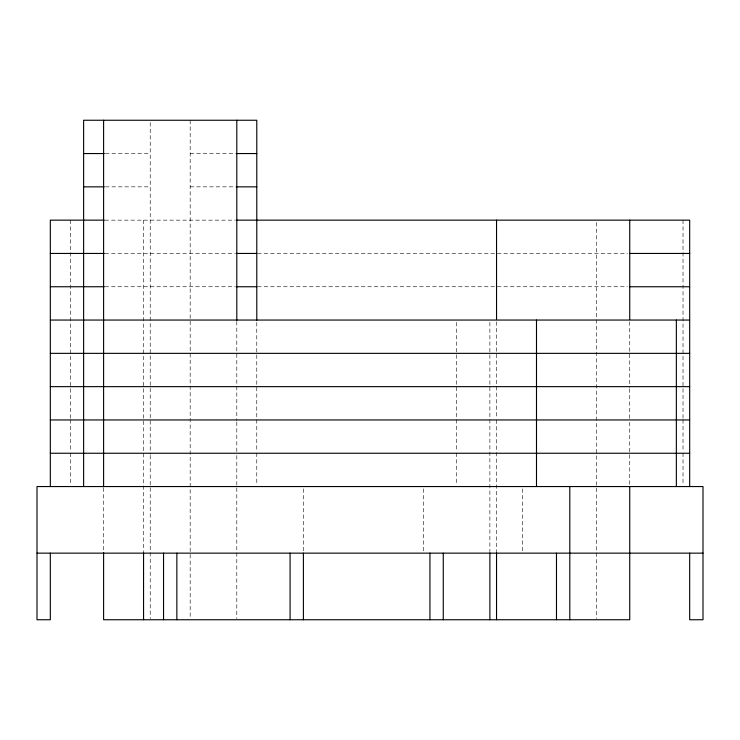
<?xml version="1.0" encoding="UTF-8"?>
<svg xmlns="http://www.w3.org/2000/svg" width="740" height="740" viewBox="0 0 740 740"><rect width="100%" height="100%" fill="white"/><g stroke="black" fill="none" stroke-linecap="round" stroke-linejoin="round"><path stroke-width="0.56" stroke-dasharray="3.7 2.78" d="M105.441 153.55L150.22 153.55M190.18 153.55L234.959 153.55M105.441 186.85L150.22 186.85M190.18 186.85L234.959 186.85M104.978 220.15L234.959 220.15M104.978 253.45L234.959 253.45M257.585 253.45L627.529 253.45M104.978 286.75L234.959 286.75M257.585 286.75L627.529 286.75M683.02 220.15L683.02 418.507M683.02 419.663L683.02 451.955M683.02 453.102L683.02 485.394M629.74 321.78L629.74 387.612M629.74 388.768L629.74 421.106M629.74 422.263L629.74 485.782M596.44 222.453L596.44 618.594M522.616 488.844L522.616 552.003M496.54 321.78L496.54 385.3M496.54 386.456L496.54 418.794M496.54 419.95L496.54 553.15M489.88 322.353L489.88 551.744M456.58 322.363L456.58 451.863M456.58 453.019L456.58 485.394M423.28 488.844L423.28 552.003M303.4 488.844L303.4 553.15M256.78 322.464L256.78 451.881M256.78 453.037L256.78 485.394M236.8 321.438L236.8 420.875M236.8 422.031L236.8 454.406M236.8 455.562L236.8 618.594M190.18 120.25L190.18 618.594M150.22 122.562L150.22 454.406M150.22 455.35L150.22 618.594M143.56 220.15L143.56 552.762M103.6 487.938L103.6 552.688M70.3 220.15L70.3 418.507M70.3 419.663L70.3 451.955M70.3 453.102L70.3 485.394"/><path stroke-width="1.11" d="M83.62 153.55L104.284 153.55M236.115 153.55L256.78 153.55M83.62 186.85L104.284 186.85M236.115 186.85L256.78 186.85M104.284 220.15L50.32 220.15L50.32 486.55M236.115 220.15L689.68 220.15L689.68 486.55M50.32 253.45L104.284 253.45M236.115 253.45L256.78 253.45M629.823 253.45L689.68 253.45M50.32 286.75L104.284 286.75M236.115 286.75L256.78 286.75M629.823 286.75L689.68 286.75M50.32 320.05L689.68 320.05M50.32 353.35L689.68 353.35M50.32 386.65L689.68 386.65M50.32 419.95L689.68 419.95M50.32 453.25L689.68 453.25M37 553.15L703 553.15M689.68 553.15L689.68 619.75L703 619.75L703 486.55L37 486.55L37 619.75L50.32 619.75L50.32 553.15M676.36 320.05L676.36 486.55M629.74 220.15L629.74 319.476M629.74 486.55L629.74 619.75L103.6 619.75L103.6 552.688M569.8 486.55L569.8 619.75M556.48 553.15L556.48 619.75M536.5 320.05L536.5 486.55M496.54 220.15L496.54 319.476M496.54 552.762L496.54 619.75M489.88 552.891L489.88 619.75M443.26 553.15L443.26 619.75M429.94 553.15L429.94 619.75M303.4 553.15L303.4 619.75M290.08 553.15L290.08 619.75M256.78 320.152L256.78 120.25L83.62 120.25L83.62 486.55M236.8 120.25L236.8 320.281M176.86 553.15L176.86 619.75M163.54 553.15L163.54 619.75M143.56 552.891L143.56 619.75M103.6 120.25L103.6 486.781"/></g></svg>
